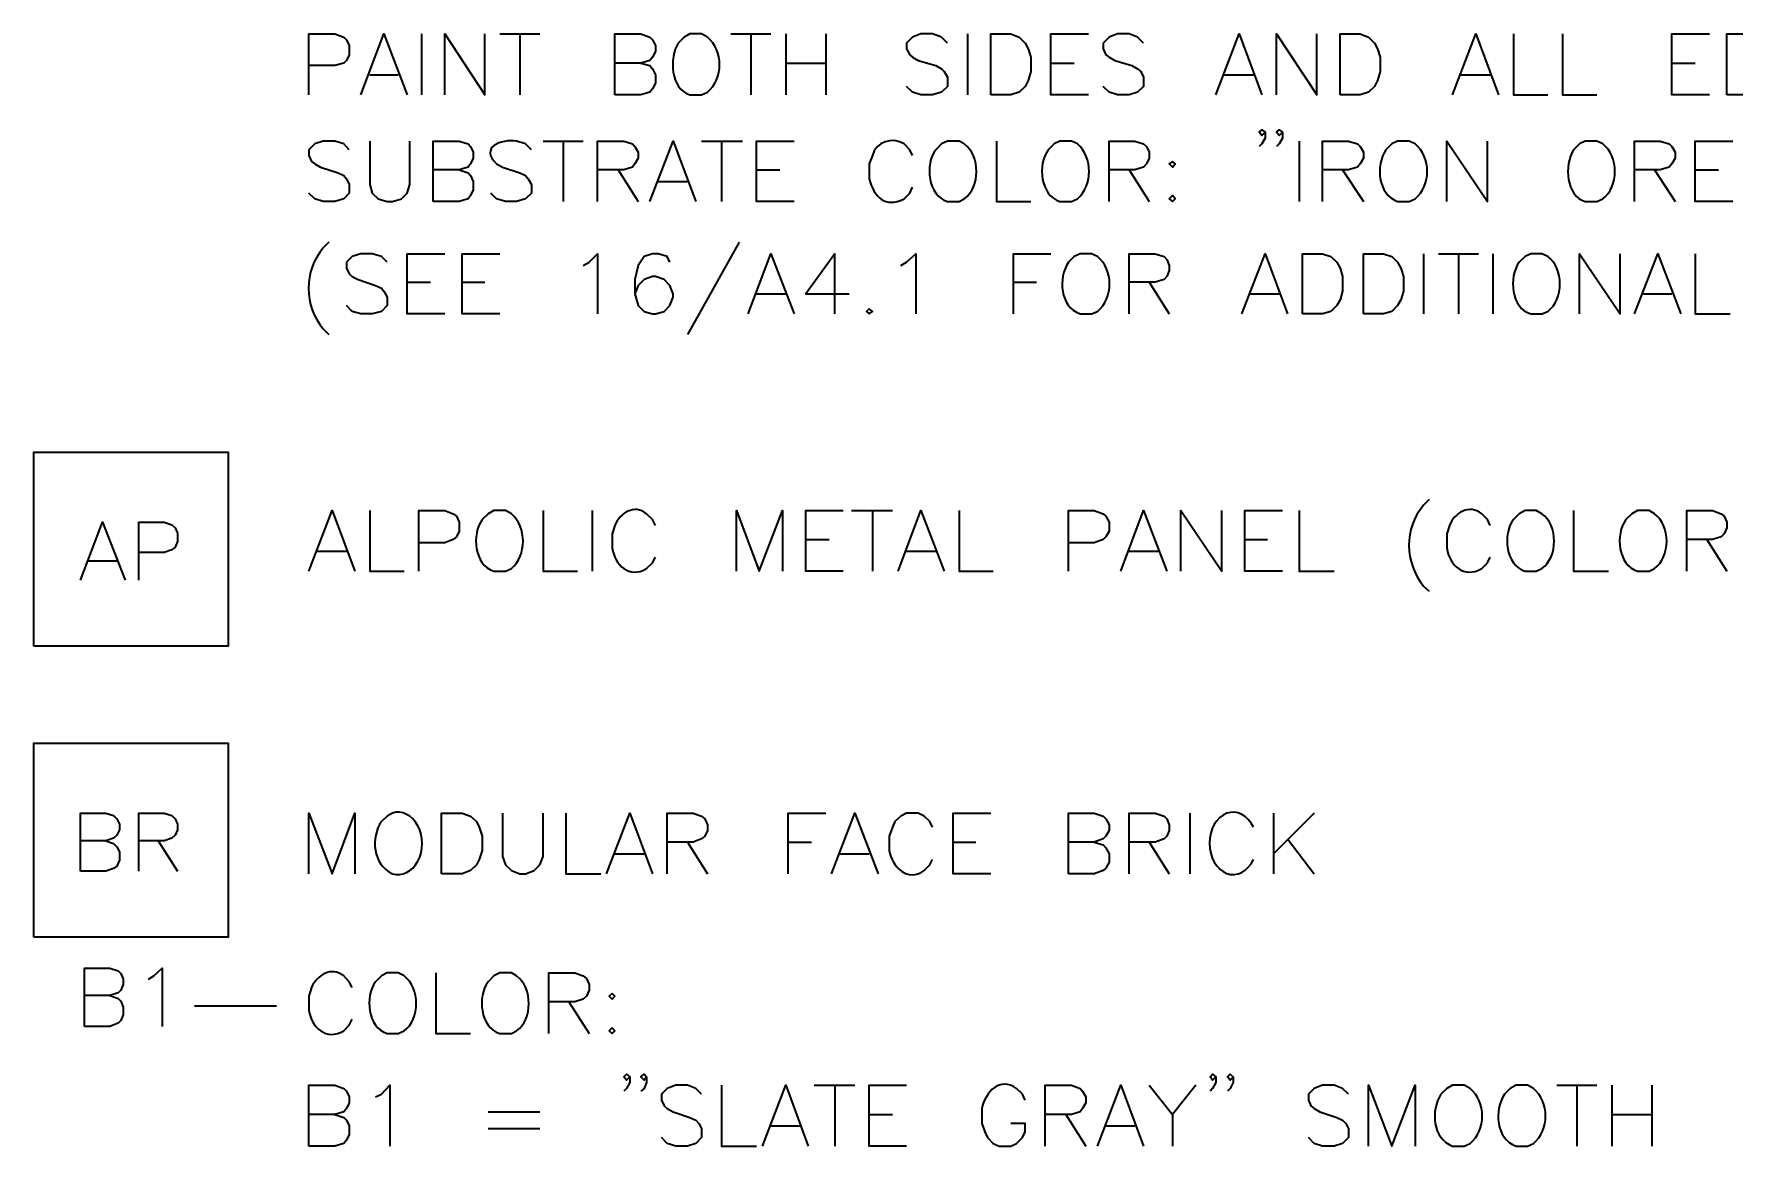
# Model space of a CAD drawing. Header units: inches. Extents: x 5 to 516, y -193 to 129.
# Drawn here: x 89.9 to 98.66, y -116.11 to -110.37 of the extents above; entities that cross this region are included whole.
import ezdxf

# ---------------------------------------------------------------- set-up
doc = ezdxf.new("R2010")
doc.units = ezdxf.units.IN
doc.header["$MEASUREMENT"] = 0
doc.layers.add('PDF4_Geometry', color=7, linetype='Continuous')

msp = doc.modelspace()

# ---------------------------------------------------------------- linework, layer by layer
at = {"layer": 'PDF4_Geometry', "lineweight": 35}
for points in [[(91.3187513, -110.6863195), (91.3187513, -110.3729861), (91.4520846, -110.3729861), (91.4987513, -110.3896528), (91.5120846, -110.4029861), (91.525418, -110.4329861), (91.525418, -110.4796528), (91.5120846, -110.5096528), (91.4987513, -110.5229862), (91.4520846, -110.5363195), (91.3187513, -110.5363195)], [(91.5854207, -110.6863195), (91.7054207, -110.3729861), (91.8254207, -110.6863195)], [(91.8987549, -110.3729853), (91.8987549, -110.6863187)], [(92.0187568, -110.6863195), (92.0187568, -110.3729861), (92.2254235, -110.6863195), (92.2254235, -110.3729861)], [(92.3020888, -110.3729853), (92.5087555, -110.3729853)], [(92.4054213, -110.3729853), (92.4054213, -110.6863187)], [(92.8954251, -110.6863195), (92.8954251, -110.3729861), (93.0287585, -110.3729861), (93.0754252, -110.3896528), (93.0887585, -110.4029861), (93.1054252, -110.4329861), (93.1054252, -110.4629861), (93.0887585, -110.4929862), (93.0754252, -110.5096528), (93.0287585, -110.5229862), (92.8954251, -110.5229862)], [(93.3720897, -110.389652), (93.3420897, -110.3729853), (93.2820897, -110.3729853), (93.2520897, -110.389652), (93.2220897, -110.419652)], [(93.4920879, -110.3729853), (93.6987546, -110.3729853)], [(93.5954238, -110.3729853), (93.5954238, -110.6863187)], [(93.7754233, -110.3729853), (93.7754233, -110.6863187)], [(93.9820884, -110.3729853), (93.9820884, -110.6863187)], [(94.6087567, -110.4196535), (94.5787567, -110.3896535), (94.53209, -110.3729868), (94.47209, -110.3729868), (94.4287567, -110.3896535), (94.3987567, -110.4196535), (94.3987567, -110.4496535), (94.4154234, -110.4796535), (94.4287567, -110.4929868), (94.4587567, -110.5096535), (94.5487567, -110.5363202), (94.5787567, -110.5529868), (94.59209, -110.5663202), (94.6087567, -110.5963202), (94.6087567, -110.6429868), (94.5787567, -110.6729868), (94.53209, -110.6863202), (94.47209, -110.6863202), (94.4287567, -110.6729868), (94.3987567, -110.6429868)], [(94.7120892, -110.3729853), (94.7120892, -110.6863187)], [(95.3354221, -110.6863195), (95.1420887, -110.6863195), (95.1420887, -110.3729861), (95.3354221, -110.3729861)], [(95.6187564, -110.4196535), (95.5887564, -110.3896535), (95.545423, -110.3729868), (95.485423, -110.3729868), (95.4420897, -110.3896535), (95.4120897, -110.4196535), (95.4120897, -110.4496535), (95.425423, -110.4796535), (95.4420897, -110.4929868), (95.4720897, -110.5096535), (95.5587564, -110.5363202), (95.5887564, -110.5529868), (95.6054231, -110.5663202), (95.6187564, -110.5963202), (95.6187564, -110.6429868), (95.5887564, -110.6729868), (95.545423, -110.6863202), (95.485423, -110.6863202), (95.4420897, -110.6729868), (95.4120897, -110.6429868)], [(95.9920881, -110.6863195), (96.1120881, -110.3729861), (96.2287548, -110.6863195)], [(96.3054223, -110.6863195), (96.3054223, -110.3729861), (96.512089, -110.6863195), (96.512089, -110.3729861)], [(97.2120894, -110.6863195), (97.3320894, -110.3729861), (97.4487561, -110.6863195)], [(97.5254236, -110.3729853), (97.5254236, -110.6863187), (97.7020903, -110.6863187)], [(97.7787568, -110.3729853), (97.7787568, -110.6863187), (97.9554235, -110.6863187)], [(98.535421, -110.6863195), (98.3420876, -110.6863195), (98.3420876, -110.3729861), (98.535421, -110.3729861)], [(93.0287564, -110.522986), (93.0754231, -110.5363194), (93.0887565, -110.552986), (93.1054231, -110.582986), (93.1054231, -110.6263194), (93.0887565, -110.6563194), (93.0754231, -110.672986), (93.0287564, -110.6863194), (92.8954231, -110.6863194)], [(93.7754233, -110.522986), (93.98209, -110.522986)], [(95.1420887, -110.522986), (95.2620887, -110.522986)], [(98.3420876, -110.522986), (98.4620876, -110.522986)], [(91.6320922, -110.582987), (91.7787589, -110.582987)], [(96.0354231, -110.582987), (96.1854231, -110.582987)], [(97.255421, -110.582987), (97.405421, -110.582987)], [(93.2820897, -110.6863187), (93.3420897, -110.6863187), (93.3720897, -110.6729854)], [(96.2454213, -110.8796518), (96.2287547, -110.8963184), (96.2154213, -110.8796518), (96.2287547, -110.8663184), (96.2454213, -110.8796518), (96.2454213, -110.9096518), (96.2287547, -110.9396518), (96.2154213, -110.9529851)], [(96.3354211, -110.8796518), (96.3187544, -110.8963184), (96.3054211, -110.8796518), (96.3187544, -110.8663184), (96.3354211, -110.8796518), (96.3354211, -110.9096518), (96.3187544, -110.9396518), (96.3054211, -110.9529851)], [(91.5254231, -110.9696515), (91.4987565, -110.9396515), (91.4520898, -110.9263182), (91.3920898, -110.9263182), (91.3487564, -110.9396515), (91.3187564, -110.9696515), (91.3187564, -110.9996515), (91.3320898, -111.0296515), (91.3487564, -111.0429848), (91.3787565, -111.0596515), (91.4687565, -111.0896515), (91.4987565, -111.1029848), (91.5120898, -111.1196515), (91.5254231, -111.1496515), (91.5254231, -111.1929849), (91.4987565, -111.2229849), (91.4520898, -111.2363182), (91.3920898, -111.2363182), (91.3487564, -111.2229849), (91.3187564, -111.1929849)], [(91.6320922, -110.9263199), (91.6320922, -111.1496533), (91.6454256, -111.1929866), (91.6754256, -111.2229866), (91.7220923, -111.23632), (91.7487589, -111.23632), (91.7954256, -111.2229866), (91.8254256, -111.1929866), (91.8387589, -111.1496533), (91.8387589, -110.9263199)], [(91.9587524, -111.2363192), (91.9587524, -110.9263192), (92.0920858, -110.9263192), (92.1387524, -110.9396525), (92.1520858, -110.9529858), (92.1654191, -110.9829859), (92.1654191, -111.0129859), (92.1520858, -111.0429859), (92.1387524, -111.0596525), (92.0920858, -111.0729859), (91.9587524, -111.0729859)], [(92.4654256, -110.9696515), (92.4354256, -110.9396515), (92.388759, -110.9263182)], [(92.5254232, -110.9263199), (92.7320899, -110.9263199)], [(92.6287557, -110.9263199), (92.6287557, -111.23632)], [(92.8054186, -111.2363192), (92.8054186, -110.9263192), (92.9420853, -110.9263192), (92.9854186, -110.9396525), (92.998752, -110.9529858), (93.0154186, -110.9829859), (93.0154186, -111.0129859), (92.998752, -111.0429859), (92.9854186, -111.0596525), (92.9420853, -111.0729859), (92.8054186, -111.0729859)], [(93.0754212, -111.2363192), (93.1954212, -110.9263192), (93.3120879, -111.2363192)], [(93.3420872, -110.9263199), (93.5520872, -110.9263199)], [(93.4454231, -110.9263199), (93.4454231, -111.23632)], [(93.818756, -111.2363192), (93.6254226, -111.2363192), (93.6254226, -110.9263192), (93.818756, -110.9263192)], [(94.4287572, -110.9996537), (94.4154239, -110.9696537), (94.3854239, -110.9396537)], [(94.6954234, -110.9396533), (94.6687567, -110.9263199), (94.6087567, -110.9263199), (94.5787567, -110.9396533), (94.5487567, -110.9696533)], [(94.8620899, -110.9263199), (94.8620899, -111.23632), (95.0387566, -111.23632)], [(95.2787535, -110.9396533), (95.2487535, -110.9263199), (95.1887535, -110.9263199), (95.1587535, -110.9396533), (95.1287535, -110.9696533)], [(95.4420901, -111.2363192), (95.4420901, -110.9263192), (95.5754235, -110.9263192), (95.6187568, -110.9396525), (95.6354235, -110.9529858), (95.6487568, -110.9829859), (95.6487568, -111.0129859), (95.6354235, -111.0429859), (95.6187568, -111.0596525), (95.5754235, -111.0729859), (95.4420901, -111.0729859)], [(96.4220876, -110.9263199), (96.4220876, -111.23632)], [(96.5420895, -111.2363192), (96.5420895, -110.9263192), (96.6754229, -110.9263192), (96.7220895, -110.9396525), (96.7354229, -110.9529858), (96.7520895, -110.9829859), (96.7520895, -111.0129859), (96.7354229, -111.0429859), (96.7220895, -111.0596525), (96.6754229, -111.0729859), (96.5420895, -111.0729859)], [(97.0187574, -110.9396533), (96.9887574, -110.9263199), (96.9287574, -110.9263199), (96.8987574, -110.9396533), (96.8687574, -110.9696533)], [(97.1820873, -111.2363192), (97.1820873, -110.9263192), (97.3920873, -111.2363192), (97.3920873, -110.9263192)], [(97.9854222, -110.9396533), (97.9554222, -110.9263199), (97.8954221, -110.9263199), (97.8654221, -110.9396533), (97.8354221, -110.9696533)], [(98.1487554, -111.2363192), (98.1487554, -110.9263192), (98.2820887, -110.9263192), (98.3287554, -110.9396525), (98.3420887, -110.9529858), (98.3587554, -110.9829859), (98.3587554, -111.0129859), (98.3420887, -111.0429859), (98.3287554, -111.0596525), (98.2820887, -111.0729859), (98.1487554, -111.0729859)], [(98.6554229, -111.2363192), (98.4620895, -111.2363192), (98.4620895, -110.9263192), (98.6554229, -110.9263192)], [(92.0920871, -111.0729857), (92.1387538, -111.0896524), (92.1520871, -111.1029857), (92.1654205, -111.1329857), (92.1654205, -111.1763191), (92.1520871, -111.2063191), (92.1387538, -111.2229857), (92.0920871, -111.2363191), (91.9587538, -111.2363191)], [(92.2854256, -111.0429848), (92.3154256, -111.0596515), (92.4054256, -111.0896515), (92.4354256, -111.1029848), (92.448759, -111.1196515), (92.4654256, -111.1496515), (92.4654256, -111.1929849), (92.4354256, -111.2229849), (92.388759, -111.2363182), (92.3320923, -111.2363182), (92.2854256, -111.2229849), (92.2554256, -111.1929849)], [(92.9120877, -111.0729857), (93.0154211, -111.2363191)], [(93.6254226, -111.0729857), (93.7454226, -111.0729857)], [(94.2220906, -110.9996537), (94.2054239, -111.042987), (94.2054239, -111.1196537)], [(95.5454226, -111.0729857), (95.648756, -111.2363191)], [(96.645422, -111.0729857), (96.7520887, -111.2363191)], [(98.2520879, -111.0729857), (98.3587546, -111.2363191)], [(98.4620895, -111.0729857), (98.5820895, -111.0729857)], [(93.1187562, -111.132985), (93.2687562, -111.132985)], [(94.3854239, -111.222987), (94.4154239, -111.192987), (94.4287572, -111.162987)], [(94.6087567, -111.23632), (94.6687567, -111.23632), (94.6954234, -111.2229866)], [(95.1887535, -111.23632), (95.2487535, -111.23632), (95.2787535, -111.2229866)], [(96.9287574, -111.23632), (96.9887574, -111.23632), (97.0187574, -111.2229866)], [(97.8954221, -111.23632), (97.9554222, -111.23632), (97.9854222, -111.2229866)], [(91.4220906, -111.4463192), (91.3920906, -111.4763192)], [(91.7220852, -111.5496517), (91.6920852, -111.5196517), (91.6454185, -111.5063183), (91.5854185, -111.5063183), (91.5420852, -111.5196517), (91.5120852, -111.5496517), (91.5120852, -111.5796517), (91.5254185, -111.6096517), (91.5420852, -111.622985), (91.5720852, -111.6396517), (91.6620852, -111.6696517), (91.6920852, -111.682985), (91.7054185, -111.6996517), (91.7220852, -111.7296517), (91.7220852, -111.772985), (91.6920852, -111.802985), (91.6454185, -111.8163184), (91.5854185, -111.8163184), (91.5420852, -111.802985), (91.5120852, -111.772985)], [(92.0187579, -111.8163194), (91.8254245, -111.8163194), (91.8254245, -111.5063194), (92.0187579, -111.5063194)], [(92.3020899, -111.8163194), (92.1087565, -111.8163194), (92.1087565, -111.5063194), (92.3020899, -111.5063194)], [(92.7320883, -111.5663194), (92.7620883, -111.5496527), (92.8054216, -111.5063194), (92.8054216, -111.8163194)], [(93.1787571, -111.5496517), (93.1654238, -111.5196517), (93.1187571, -111.5063183), (93.0887571, -111.5063183), (93.0454238, -111.5196517), (93.0154238, -111.5663183), (92.9987571, -111.6396517), (92.9987571, -111.712985), (93.0154238, -111.772985), (93.0454238, -111.802985), (93.0887571, -111.8163184), (93.1054238, -111.8163184), (93.1487571, -111.802985), (93.1787571, -111.772985), (93.1954238, -111.7296517), (93.1954238, -111.712985), (93.1787571, -111.6696517), (93.1487571, -111.6396517), (93.1054238, -111.622985), (93.0887571, -111.622985), (93.0454238, -111.6396517), (93.0154238, -111.6696517), (92.9987571, -111.712985)], [(93.5354229, -111.4463192), (93.2687562, -111.9229859)], [(93.5820877, -111.8163194), (93.6987543, -111.5063194), (93.8187543, -111.8163194)], [(94.0287565, -111.8163201), (94.0287565, -111.5063201), (93.8787565, -111.7129868), (94.1020899, -111.7129868)], [(94.3687563, -111.5663194), (94.3987563, -111.5496527), (94.445423, -111.5063194), (94.445423, -111.8163194)], [(94.9487565, -111.8163194), (94.9487565, -111.5063194), (95.1420898, -111.5063194)], [(95.3820894, -111.5196534), (95.3520894, -111.5063201), (95.2920894, -111.5063201), (95.2620894, -111.5196534), (95.2320894, -111.5496534)], [(95.5454226, -111.8163194), (95.5454226, -111.5063194), (95.678756, -111.5063194), (95.7254227, -111.5196527), (95.738756, -111.5363194), (95.7520893, -111.5663194), (95.7520893, -111.592986), (95.738756, -111.622986), (95.7254227, -111.6396527), (95.678756, -111.652986), (95.5454226, -111.652986)], [(96.1254228, -111.8163194), (96.2454228, -111.5063194), (96.3620895, -111.8163194)], [(97.0620887, -111.5063201), (97.0620887, -111.8163201)], [(97.1387557, -111.5063201), (97.3454224, -111.5063201)], [(97.2420882, -111.5063201), (97.2420882, -111.8163201)], [(97.4187545, -111.5063201), (97.4187545, -111.8163201)], [(97.70209, -111.5196534), (97.67209, -111.5063201), (97.6154233, -111.5063201), (97.5854233, -111.5196534), (97.5554233, -111.5496534)], [(97.8654234, -111.8163194), (97.8654234, -111.5063194), (98.0754234, -111.8163194), (98.0754234, -111.5063194)], [(98.1487554, -111.8163194), (98.2687554, -111.5063194), (98.3887554, -111.8163194)], [(98.4620895, -111.5063201), (98.4620895, -111.8163201), (98.6420896, -111.8163201)], [(91.8254245, -111.6529859), (91.9454245, -111.6529859)], [(92.1087565, -111.6529859), (92.2254232, -111.6529859)], [(94.9487565, -111.6529859), (95.0687565, -111.6529859)], [(95.6487552, -111.6529859), (95.7520885, -111.8163193)], [(93.6254226, -111.7129852), (93.7754226, -111.7129852)], [(96.1687544, -111.7129852), (96.3187544, -111.7129852)], [(98.1954235, -111.7129852), (98.3420902, -111.7129852)], [(95.2920894, -111.8163201), (95.3520894, -111.8163201), (95.3820894, -111.8029868)], [(97.6154233, -111.8163201), (97.67209, -111.8163201), (97.70209, -111.8029868)], [(91.3920906, -111.8929859), (91.4220906, -111.9229859)], [(97.0920875, -112.7729862), (97.0620875, -112.8029862)], [(90.1420883, -113.1896529), (90.2554217, -112.8896529), (90.3720883, -113.1896529)], [(90.4420897, -113.1896529), (90.4420897, -112.8896529), (90.5720897, -112.8896529), (90.6120897, -112.9029862), (90.6287564, -112.9196529), (90.6420897, -112.9463195), (90.6420897, -112.9896529), (90.6287564, -113.0196529), (90.6120897, -113.0329862), (90.5720897, -113.0463196), (90.4420897, -113.0463196)], [(91.3187513, -113.1429847), (91.4387513, -112.8296514), (91.555418, -113.1429847)], [(91.6320922, -112.8296523), (91.6320922, -113.1429856), (91.8087589, -113.1429856)], [(91.8854221, -113.1429847), (91.8854221, -112.8296514), (92.0187554, -112.8296514), (92.0620888, -112.846318), (92.0787554, -112.8596514), (92.0920888, -112.8896514), (92.0920888, -112.9363181), (92.0787554, -112.9663181), (92.0620888, -112.9796514), (92.0187554, -112.9963181), (91.8854221, -112.9963181)], [(92.3620866, -112.8463189), (92.3320866, -112.8296523), (92.2720866, -112.8296523), (92.2420866, -112.8463189), (92.2120866, -112.8763189)], [(92.5254232, -112.8296523), (92.5254232, -113.1429856), (92.7020899, -113.1429856)], [(92.778753, -112.8296523), (92.778753, -113.1429856)], [(92.89542, -112.9063192), (92.8820867, -112.9496525), (92.8820867, -113.0229859)], [(93.10542, -112.9063192), (93.0887533, -112.8763192), (93.0587533, -112.8463192)], [(93.5220867, -113.1429847), (93.5220867, -112.8296514), (93.6387534, -113.1429847), (93.7587534, -112.8296514), (93.7587534, -113.1429847)], [(94.0720892, -113.1429847), (93.8787558, -113.1429847), (93.8787558, -112.8296514), (94.0720892, -112.8296514)], [(94.1154231, -112.8296523), (94.3254231, -112.8296523)], [(94.2220888, -112.8296523), (94.2220888, -113.1429856)], [(94.3554201, -113.1429847), (94.4720868, -112.8296514), (94.5920868, -113.1429847)], [(94.6687543, -112.8296523), (94.6687543, -113.1429856), (94.845421, -113.1429856)], [(95.2320885, -113.1429847), (95.2320885, -112.8296514), (95.3654218, -112.8296514), (95.4120885, -112.846318), (95.4254218, -112.8596514), (95.4420885, -112.8896514), (95.4420885, -112.9363181), (95.4254218, -112.9663181), (95.4120885, -112.9796514), (95.3654218, -112.9963181), (95.2320885, -112.9963181)], [(95.5020877, -113.1429847), (95.6187544, -112.8296514), (95.7387544, -113.1429847)], [(95.8120886, -113.1429847), (95.8120886, -112.8296514), (96.0220887, -113.1429847), (96.0220887, -112.8296514)], [(96.3354222, -113.1429847), (96.1420888, -113.1429847), (96.1420888, -112.8296514), (96.3354222, -112.8296514)], [(96.4220876, -112.8296523), (96.4220876, -113.1429856), (96.6020876, -113.1429856)], [(97.1954217, -112.9063192), (97.1820884, -112.9496525), (97.1820884, -113.0229859)], [(97.4054217, -112.9063192), (97.3920884, -112.8763192), (97.3620884, -112.8463192)], [(97.6720878, -112.8463189), (97.6420878, -112.8296523), (97.5854212, -112.8296523), (97.5554212, -112.8463189), (97.5254212, -112.8763189)], [(97.8354212, -112.8296523), (97.8354212, -113.1429856), (98.0154212, -113.1429856)], [(98.252088, -112.8463189), (98.2254214, -112.8296523), (98.1654214, -112.8296523), (98.1354214, -112.8463189), (98.1054214, -112.8763189)], [(98.4187546, -113.1429847), (98.4187546, -112.8296514), (98.5520879, -112.8296514), (98.5954213, -112.846318), (98.6120879, -112.8596514), (98.6254213, -112.8896514), (98.6254213, -112.9196514), (98.6120879, -112.9496514), (98.5954213, -112.9663181), (98.5520879, -112.9796514), (98.4187546, -112.9796514)], [(93.8787558, -112.9796529), (93.9987558, -112.9796529)], [(96.1420888, -112.9796529), (96.2587555, -112.9796529)], [(98.5220871, -112.9796529), (98.6254204, -113.1429863)], [(90.1854233, -113.0896536), (90.3287566, -113.0896536)], [(91.3620863, -113.0396522), (91.5120863, -113.0396522)], [(93.0587533, -113.1296526), (93.0887533, -113.0996526), (93.10542, -113.0696525)], [(94.3987551, -113.0396522), (94.5487551, -113.0396522)], [(95.5454226, -113.0396522), (95.6954227, -113.0396522)], [(97.3620884, -113.1296526), (97.3920884, -113.0996526), (97.4054217, -113.0696525)], [(92.2720866, -113.1429856), (92.3320866, -113.1429856), (92.3620866, -113.1296523)], [(97.5854212, -113.1429856), (97.6420878, -113.1429856), (97.6720878, -113.1296523)], [(98.1654214, -113.1429856), (98.2254214, -113.1429856), (98.252088, -113.1296523)], [(97.0620875, -113.2196529), (97.0920875, -113.2463196)], [(90.1420883, -114.689653), (90.1420883, -114.389653), (90.2720883, -114.389653), (90.3120883, -114.4029863), (90.328755, -114.419653), (90.3420883, -114.4463197), (90.3420883, -114.4763197), (90.328755, -114.5029863), (90.3120883, -114.519653), (90.2720883, -114.5329863), (90.1420883, -114.5329863)], [(90.4420897, -114.689653), (90.4420897, -114.389653), (90.5720897, -114.389653), (90.6120897, -114.4029863), (90.6287564, -114.419653), (90.6420897, -114.4463197), (90.6420897, -114.4763197), (90.6287564, -114.5029863), (90.6120897, -114.519653), (90.5720897, -114.5329863), (90.4420897, -114.5329863)], [(91.3187513, -114.7029858), (91.3187513, -114.3896525), (91.4387513, -114.7029858), (91.555418, -114.3896525), (91.555418, -114.7029858)], [(91.7487576, -114.3896516), (91.7220909, -114.4063183), (91.6920909, -114.432985)], [(92.3154216, -114.3896516), (92.3154216, -114.612985), (92.3320882, -114.6563183), (92.3620882, -114.6863183), (92.4054216, -114.702985), (92.4354216, -114.702985), (92.4787549, -114.6863183), (92.5087549, -114.6563183), (92.5254216, -114.612985), (92.5254216, -114.3896516)], [(92.6420885, -114.3896516), (92.6420885, -114.702985), (92.8220885, -114.702985)], [(92.8520902, -114.7029858), (92.9720902, -114.3896525), (93.0887569, -114.7029858)], [(93.165421, -114.7029858), (93.165421, -114.3896525), (93.2987543, -114.3896525), (93.3420876, -114.4063191), (93.3587543, -114.4196525), (93.3720876, -114.4496525), (93.3720876, -114.4796525), (93.3587543, -114.5096525), (93.3420876, -114.5229858), (93.2987543, -114.5396525), (93.165421, -114.5396525)], [(93.7887561, -114.7029858), (93.7887561, -114.3896525), (93.9820895, -114.3896525)], [(94.0120905, -114.7029858), (94.1320905, -114.3896525), (94.2520906, -114.7029858)], [(94.5320898, -114.4629854), (94.5187564, -114.4329854), (94.4887564, -114.4063187), (94.4587564, -114.389652), (94.3987564, -114.389652), (94.3687564, -114.4063187), (94.3387564, -114.4329854), (94.3254231, -114.4629854), (94.3087564, -114.5096521), (94.3087564, -114.5829854)], [(94.8320888, -114.7029858), (94.6387555, -114.7029858), (94.6387555, -114.3896525), (94.8320888, -114.3896525)], [(95.2320885, -114.7029858), (95.2320885, -114.3896525), (95.3654218, -114.3896525), (95.4120885, -114.4063191), (95.4254218, -114.4196525), (95.4420885, -114.4496525), (95.4420885, -114.4796525), (95.4254218, -114.5096525), (95.4120885, -114.5229858), (95.3654218, -114.5396525), (95.2320885, -114.5396525)], [(95.5454226, -114.7029858), (95.5454226, -114.3896525), (95.678756, -114.3896525), (95.7254227, -114.4063191), (95.738756, -114.4196525), (95.7520893, -114.4496525), (95.7520893, -114.4796525), (95.738756, -114.5096525), (95.7254227, -114.5229858), (95.678756, -114.5396525), (95.5454226, -114.5396525)], [(95.8587568, -114.3896516), (95.8587568, -114.702985)], [(96.4987546, -114.3896516), (96.2887545, -114.5996517)], [(96.2887563, -114.3896516), (96.2887563, -114.702985)], [(90.2720864, -114.5329859), (90.3120864, -114.5463193), (90.3287531, -114.5629859), (90.3420864, -114.5896526), (90.3420864, -114.6329859), (90.3287531, -114.6629859), (90.3120864, -114.6763193), (90.2720864, -114.6896526), (90.1420864, -114.6896526)], [(90.5420856, -114.5329859), (90.6420857, -114.6896526)], [(93.2687569, -114.5396523), (93.3720902, -114.7029857)], [(93.7887561, -114.5396523), (93.9087561, -114.5396523)], [(94.6387555, -114.5396523), (94.7554222, -114.5396523)], [(95.3654232, -114.5396523), (95.4120898, -114.5529857), (95.4254232, -114.5696523), (95.4420898, -114.5996523), (95.4420898, -114.6429857), (95.4254232, -114.6729857), (95.4120898, -114.686319), (95.3654232, -114.7029857), (95.2320898, -114.7029857)], [(95.6487552, -114.5396523), (95.7520885, -114.7029857)], [(96.36209, -114.5229863), (96.4987567, -114.7029864)], [(92.8954251, -114.5996533), (93.0454252, -114.5996533)], [(94.0554221, -114.5996533), (94.2054221, -114.5996533)], [(94.4887564, -114.6863187), (94.5187564, -114.6563187), (94.5320898, -114.6296521)], [(90.1620875, -115.4896527), (90.1620875, -115.1896527), (90.2920875, -115.1896527), (90.3354209, -115.2029861), (90.3487542, -115.2163194), (90.3620875, -115.2463194), (90.3620875, -115.2729861), (90.3487542, -115.3029861), (90.3354209, -115.3163194), (90.2920875, -115.3296527), (90.1620875, -115.3296527)], [(90.4920911, -115.2463191), (90.5187577, -115.2296525), (90.5620911, -115.1896524), (90.5620911, -115.4896525)], [(91.5420857, -115.2896524), (91.5254191, -115.2596524), (91.4987524, -115.2296524)], [(91.8087519, -115.2296521), (91.7787519, -115.2129854), (91.7220852, -115.2129854), (91.6920852, -115.2296521), (91.6620852, -115.2596521)], [(91.9720852, -115.2129854), (91.9720852, -115.5263188), (92.1520852, -115.5263188)], [(92.3887554, -115.2296521), (92.3620888, -115.2129854), (92.3020888, -115.2129854), (92.2720888, -115.2296521), (92.2420888, -115.2596521)], [(92.5554186, -115.5263196), (92.5554186, -115.2129863), (92.6887519, -115.2129863), (92.7320853, -115.2296529), (92.748752, -115.2429863), (92.7620853, -115.2729863), (92.7620853, -115.3029863), (92.748752, -115.3329863), (92.7320853, -115.3496529), (92.6887519, -115.3629863), (92.5554186, -115.3629863)], [(90.2920856, -115.3296525), (90.335419, -115.3463191), (90.3487523, -115.3596525), (90.3620856, -115.3896525), (90.3620856, -115.4296525), (90.3487523, -115.4596525), (90.335419, -115.4729858), (90.2920856, -115.4896525), (90.1620856, -115.4896525)], [(91.3320857, -115.2896524), (91.3187524, -115.3329857), (91.3187524, -115.4063191)], [(92.6587579, -115.3629861), (92.7620913, -115.5263195)], [(90.7287583, -115.3829853), (91.1520917, -115.3829853)], [(91.4987524, -115.5129857), (91.5254191, -115.4829857), (91.5420857, -115.4529857)], [(91.7220852, -115.5263188), (91.7787519, -115.5263188), (91.8087519, -115.5129855)], [(92.3020888, -115.5263188), (92.3620888, -115.5263188), (92.3887554, -115.5129855)], [(91.3187513, -116.1063198), (91.3187513, -115.7929864), (91.4520846, -115.7929864), (91.4987513, -115.8096531), (91.5120846, -115.8229864), (91.525418, -115.8529864), (91.525418, -115.8829864), (91.5120846, -115.9129864), (91.4987513, -115.9296531), (91.4520846, -115.9429865), (91.3187513, -115.9429865)], [(91.6620876, -115.8529866), (91.6920876, -115.8396532), (91.735421, -115.7929866), (91.735421, -116.1063199)], [(92.9720853, -115.7496541), (92.9554186, -115.7663207), (92.9420853, -115.7496541), (92.9554186, -115.7363207), (92.9720853, -115.7496541), (92.9720853, -115.7796541), (92.9554186, -115.8096541), (92.9420853, -115.8229874)], [(93.0587552, -115.7496541), (93.0454219, -115.7663207), (93.0287552, -115.7496541), (93.0454219, -115.7363207), (93.0587552, -115.7496541), (93.0587552, -115.7796541), (93.0454219, -115.8096541), (93.0287552, -115.8229874)], [(93.3420872, -115.8396538), (93.3120872, -115.8096538), (93.2687539, -115.7929871), (93.2087539, -115.7929871), (93.1654205, -115.8096538), (93.1354205, -115.8396538), (93.1354205, -115.8696538), (93.1487539, -115.8996538), (93.1654205, -115.9129871), (93.1954206, -115.9296538), (93.2820872, -115.9596538), (93.3120872, -115.9729871), (93.3287539, -115.9896538), (93.3420872, -116.0163205), (93.3420872, -116.0629871), (93.3120872, -116.0929871), (93.2687539, -116.1063205), (93.2087539, -116.1063205), (93.1654205, -116.0929871), (93.1354205, -116.0629871)], [(93.4454231, -115.7929856), (93.4454231, -116.106319), (93.6254232, -116.106319)], [(93.6554214, -116.1063198), (93.7754214, -115.7929864), (93.8920881, -116.1063198)], [(93.9220874, -115.7929856), (94.1320874, -115.7929856)], [(94.0287565, -115.7929856), (94.0287565, -116.106319)], [(94.3987562, -116.1063198), (94.2054228, -116.1063198), (94.2054228, -115.7929864), (94.3987562, -115.7929864)], [(95.1120899, -116.1063198), (95.1120899, -115.7929864), (95.2487566, -115.7929864), (95.29209, -115.8096531), (95.3054233, -115.8229864), (95.32209, -115.8529864), (95.32209, -115.8829864), (95.3054233, -115.9129864), (95.29209, -115.9296531), (95.2487566, -115.9429865), (95.1120899, -115.9429865)], [(95.3820892, -116.1063198), (95.5020892, -115.7929864), (95.6187558, -116.1063198)], [(95.6487552, -115.7929856), (95.7687552, -115.9429856), (95.7687552, -116.106319)], [(95.8887556, -115.7929856), (95.7687556, -115.9429856)], [(95.9920881, -115.7496541), (95.9754215, -115.7663207), (95.9620881, -115.7496541), (95.9754215, -115.7363207), (95.9920881, -115.7496541), (95.9920881, -115.7796541), (95.9754215, -115.8096541), (95.9620881, -115.8229874)], [(96.0820879, -115.7496541), (96.0654212, -115.7663207), (96.0520879, -115.7496541), (96.0654212, -115.7363207), (96.0820879, -115.7496541), (96.0820879, -115.7796541), (96.0654212, -115.8096541), (96.0520879, -115.8229874)], [(96.6754208, -115.8396538), (96.6454208, -115.8096538), (96.6020875, -115.7929871), (96.5420875, -115.7929871), (96.4987541, -115.8096538), (96.4687541, -115.8396538), (96.4687541, -115.8696538), (96.4820875, -115.8996538), (96.4987541, -115.9129871), (96.5287542, -115.9296538), (96.6154208, -115.9596538), (96.6454208, -115.9729871), (96.6620875, -115.9896538), (96.6754208, -116.0163205), (96.6754208, -116.0629871), (96.6454208, -116.0929871), (96.6020875, -116.1063205), (96.5420875, -116.1063205), (96.4987541, -116.0929871), (96.4687541, -116.0629871)], [(96.7787567, -116.1063198), (96.7787567, -115.7929864), (96.8987568, -116.1063198), (97.0187568, -115.7929864), (97.0187568, -116.1063198)], [(97.3020894, -115.8096523), (97.2720894, -115.7929856), (97.2120894, -115.7929856), (97.1820894, -115.8096523), (97.1520894, -115.8396523)], [(97.6287564, -115.8096523), (97.5987564, -115.7929856), (97.5387564, -115.7929856), (97.5087564, -115.8096523), (97.4787564, -115.8396523)], [(97.7487547, -115.7929856), (97.9554213, -115.7929856)], [(97.8520906, -115.7929856), (97.8520906, -116.106319)], [(98.03209, -115.7929856), (98.03209, -116.106319)], [(98.2387551, -115.7929856), (98.2387551, -116.106319)], [(95.008754, -115.8696526), (94.9954207, -115.8396526), (94.9654207, -115.8096526)], [(91.452086, -115.9429863), (91.4987527, -115.959653), (91.512086, -115.9729863), (91.5254193, -116.0029863), (91.5254193, -116.0463197), (91.512086, -116.0763197), (91.4987527, -116.0929863), (91.452086, -116.1063197), (91.3187526, -116.1063197)], [(92.2420912, -115.9296535), (92.5087579, -115.9296535)], [(94.2054228, -115.9429863), (94.3254228, -115.9429863)], [(94.7854207, -115.9129859), (94.7854207, -115.9896526), (94.8020873, -116.0329859), (94.8154207, -116.0629859), (94.8454207, -116.0929859), (94.8754207, -116.1063193), (94.9354207, -116.1063193), (94.9654207, -116.0929859), (94.9954207, -116.0629859), (95.008754, -116.0329859), (95.008754, -115.9896526), (94.9354207, -115.9896526)], [(95.2187557, -115.9429863), (95.322089, -116.1063197)], [(98.03209, -115.9429863), (98.2387567, -115.9429863)], [(92.2420912, -116.0163201), (92.5087579, -116.0163201)], [(93.6987564, -116.0029873), (93.8487564, -116.0029873)], [(95.4254207, -116.0029873), (95.5754207, -116.0029873)], [(97.2120894, -116.106319), (97.2720894, -116.106319), (97.3020894, -116.0929856)], [(97.5387564, -116.106319), (97.5987564, -116.106319), (97.6287564, -116.0929856)]]:
    msp.add_lwpolyline(points, dxfattribs=at)
for points in [[(94.8320878, -110.6863195), (94.8320878, -110.3729861), (94.9354211, -110.3729861), (94.9787544, -110.3896528), (95.0087544, -110.4196528), (95.0254211, -110.4496528), (95.0387544, -110.4929862), (95.0387544, -110.5663195), (95.0254211, -110.6129862), (95.0087544, -110.6429862), (94.9787544, -110.6729862), (94.9354211, -110.6863195)], [(96.6320893, -110.6863195), (96.6320893, -110.3729861), (96.7354226, -110.3729861), (96.7787559, -110.3896528), (96.8087559, -110.4196528), (96.8254226, -110.4496528), (96.8387559, -110.4929862), (96.8387559, -110.5663195), (96.8254226, -110.6129862), (96.8087559, -110.6429862), (96.7787559, -110.6729862), (96.7354226, -110.6863195)], [(98.625423, -110.6863195), (98.625423, -110.3729861), (98.7287564, -110.3729861), (98.775423, -110.3896528), (98.805423, -110.4196528), (98.8187564, -110.4496528), (98.835423, -110.4929862), (98.835423, -110.5663195), (98.8187564, -110.6129862), (98.805423, -110.6429862), (98.775423, -110.6729862), (98.7287564, -110.6863195)], [(95.7687571, -111.0296525), (95.7520904, -111.0429858), (95.7687571, -111.0596525), (95.7820904, -111.0429858)], [(95.7687571, -111.2063187), (95.7520904, -111.2229854), (95.7687571, -111.2363187), (95.7820904, -111.2229854)], [(96.4387536, -111.8163194), (96.4387536, -111.5063194), (96.5420869, -111.5063194), (96.5854203, -111.5196527), (96.6154203, -111.5496527), (96.632087, -111.5796527), (96.6454203, -111.622986), (96.6454203, -111.6996527), (96.632087, -111.742986), (96.6154203, -111.772986), (96.5854203, -111.8029861), (96.5420869, -111.8163194)], [(96.7520878, -111.8163194), (96.7520878, -111.5063194), (96.8554211, -111.5063194), (96.8987545, -111.5196527), (96.9287545, -111.5496527), (96.9454211, -111.5796527), (96.9587545, -111.622986), (96.9587545, -111.6996527), (96.9454211, -111.742986), (96.9287545, -111.772986), (96.8987545, -111.8029861), (96.8554211, -111.8163194)], [(94.2054228, -111.7896521), (94.1920895, -111.8029854), (94.2054228, -111.8163188), (94.2220895, -111.8029854)], [(89.9020845, -113.5296527), (89.9020845, -112.5296526), (90.9020846, -112.5296526), (90.9020846, -113.5296527)], [(89.9020845, -115.0296528), (89.9020845, -114.0296527), (90.9020846, -114.0296527), (90.9020846, -115.0296528)], [(92.0020874, -114.7029858), (92.0020874, -114.3896525), (92.1087541, -114.3896525), (92.1520874, -114.4063191), (92.1820874, -114.4329858), (92.1954207, -114.4629858), (92.2120874, -114.5096525), (92.2120874, -114.5829858), (92.1954207, -114.6296525), (92.1820874, -114.6563191), (92.1520874, -114.6863191), (92.1087541, -114.7029858)], [(92.8820923, -115.3196529), (92.8654257, -115.3329862), (92.8820923, -115.3496529), (92.8954257, -115.3329862)], [(92.8820923, -115.4963191), (92.8654257, -115.5129858), (92.8820923, -115.5263191), (92.8954257, -115.5129858)]]:
    msp.add_lwpolyline(points, close=True, dxfattribs=at)
for centre, major_axis, ratio, start_param, end_param in [((91.7775576, -114.5463981), (-0.0006641, 0.1610335), 0.773427002, 2.902910543, 6.511203623), ((96.081075, -114.54588), (-0.0009206, 0.1606954), 0.759381136, 5.250000933, 10.442875332)]:
    msp.add_ellipse(centre, major_axis=major_axis, ratio=ratio, start_param=start_param, end_param=end_param, dxfattribs=at)
for points in [[(93.2220897, -110.419652), (93.1743119, -110.4939298), (93.1810897, -110.659152), (93.2820897, -110.6863187)], [(93.3720897, -110.6729854), (93.4552008, -110.6047076), (93.4558119, -110.4577631), (93.3720897, -110.389652)], [(94.3854239, -110.9396537), (94.3244239, -110.9012092), (94.2411461, -110.9286537), (94.2220906, -110.9996537)], [(92.388759, -110.9263182), (92.3102034, -110.9127071), (92.1955923, -110.9570404), (92.2854256, -111.0429848)], [(94.5487567, -110.9696533), (94.4908678, -111.0466533), (94.5081456, -111.2074866), (94.6087567, -111.23632)], [(94.6954234, -111.2229866), (94.7798678, -111.1618199), (94.7798678, -111.0008199), (94.6954234, -110.9396533)], [(95.1287535, -110.9696533), (95.0708646, -111.0466533), (95.0881424, -111.2074866), (95.1887535, -111.23632)], [(95.2787535, -111.2229866), (95.3589757, -111.1523199), (95.3589757, -111.0103199), (95.2787535, -110.9396533)], [(96.8687574, -110.9696533), (96.8144241, -111.0525977), (96.8253685, -111.1987644), (96.9287574, -111.23632)], [(97.0187574, -111.2229866), (97.1024241, -111.1546533), (97.1024241, -111.0079866), (97.0187574, -110.9396533)], [(97.8354221, -110.9696533), (97.7858666, -111.0479866), (97.7964221, -111.2099311), (97.8954221, -111.23632)], [(97.9854222, -111.2229866), (98.0699222, -111.1618199), (98.0699222, -111.0008199), (97.9854222, -110.9396533)], [(94.2054239, -111.1196537), (94.2284239, -111.2099315), (94.2878128, -111.2733204), (94.3854239, -111.222987)], [(91.3920906, -111.4763192), (91.2902573, -111.5942081), (91.2929795, -111.7743747), (91.3920906, -111.8929859)], [(95.2320894, -111.5496534), (95.1777561, -111.6325979), (95.1887005, -111.7787646), (95.2920894, -111.8163201)], [(95.3820894, -111.8029868), (95.4657561, -111.7346535), (95.4657561, -111.5879868), (95.3820894, -111.5196534)], [(97.5554233, -111.5496534), (97.4975344, -111.6266535), (97.5148122, -111.7874868), (97.6154233, -111.8163201)], [(97.70209, -111.8029868), (97.7865345, -111.7418201), (97.7865345, -111.5808201), (97.70209, -111.5196534)], [(93.0587533, -112.8463192), (92.9951978, -112.795597), (92.9218089, -112.8428748), (92.89542, -112.9063192)], [(97.0620875, -112.8029862), (96.9594209, -112.922764), (96.964032, -113.0987084), (97.0620875, -113.2196529)], [(97.3620884, -112.8463192), (97.2973661, -112.7953192), (97.2224772, -112.8413748), (97.1954217, -112.9063192)], [(92.2120866, -112.8763189), (92.1554755, -112.9505967), (92.1703088, -113.1138745), (92.2720866, -113.1429856)], [(92.3620866, -113.1296523), (92.4413088, -113.0605967), (92.4424755, -112.9159856), (92.3620866, -112.8463189)], [(97.5254212, -112.8763189), (97.4688101, -112.9505412), (97.4836434, -113.1138745), (97.5854212, -113.1429856)], [(97.6720878, -113.1296523), (97.7558101, -113.0694301), (97.7565879, -112.9066523), (97.6720878, -112.8463189)], [(98.1054214, -112.8763189), (98.0488102, -112.9505967), (98.0636436, -113.1138745), (98.1654214, -113.1429856)], [(98.252088, -113.1296523), (98.3358103, -113.0694856), (98.3365325, -112.9066523), (98.252088, -112.8463189)], [(92.8820867, -113.0229859), (92.8940867, -113.1108192), (92.9693644, -113.1813192), (93.0587533, -113.1296526)], [(97.1820884, -113.0229859), (97.1944217, -113.1128748), (97.2713106, -113.1814859), (97.3620884, -113.1296526)], [(91.6920909, -114.432985), (91.6361464, -114.5168183), (91.6472576, -114.6551517), (91.7487576, -114.702985)], [(94.3087564, -114.5829854), (94.3248675, -114.6672076), (94.4035342, -114.7485965), (94.4887564, -114.6863187)], [(91.4987524, -115.2296524), (91.4340302, -115.1786524), (91.3590857, -115.2247079), (91.3320857, -115.2896524)], [(91.6620852, -115.2596521), (91.6054741, -115.3339299), (91.6203074, -115.4972077), (91.7220852, -115.5263188)], [(91.8087519, -115.5129855), (91.8924741, -115.4528188), (91.8931963, -115.2899299), (91.8087519, -115.2296521)], [(92.2420888, -115.2596521), (92.1854777, -115.3338743), (92.200311, -115.4972077), (92.3020888, -115.5263188)], [(92.3887554, -115.5129855), (92.4724777, -115.4528188), (92.4731999, -115.2899299), (92.3887554, -115.2296521)], [(91.3187524, -115.4063191), (91.3310857, -115.496208), (91.4080302, -115.5648191), (91.4987524, -115.5129857)], [(94.9654207, -115.8096526), (94.8774762, -115.747597), (94.8050873, -115.8276526), (94.7854207, -115.9129859)], [(97.1520894, -115.8396523), (97.0977561, -115.9225967), (97.1087005, -116.0687634), (97.2120894, -116.106319)], [(97.3020894, -116.0929856), (97.3857561, -116.0246523), (97.3857561, -115.8779856), (97.3020894, -115.8096523)], [(97.4787564, -115.8396523), (97.4244231, -115.9225967), (97.4353675, -116.0687634), (97.5387564, -116.106319)], [(97.6287564, -116.0929856), (97.7124231, -116.0246523), (97.7124231, -115.8779856), (97.6287564, -115.8096523)]]:
    msp.add_open_spline(points, degree=3, dxfattribs=at)

doc.saveas('drawing.dxf')
